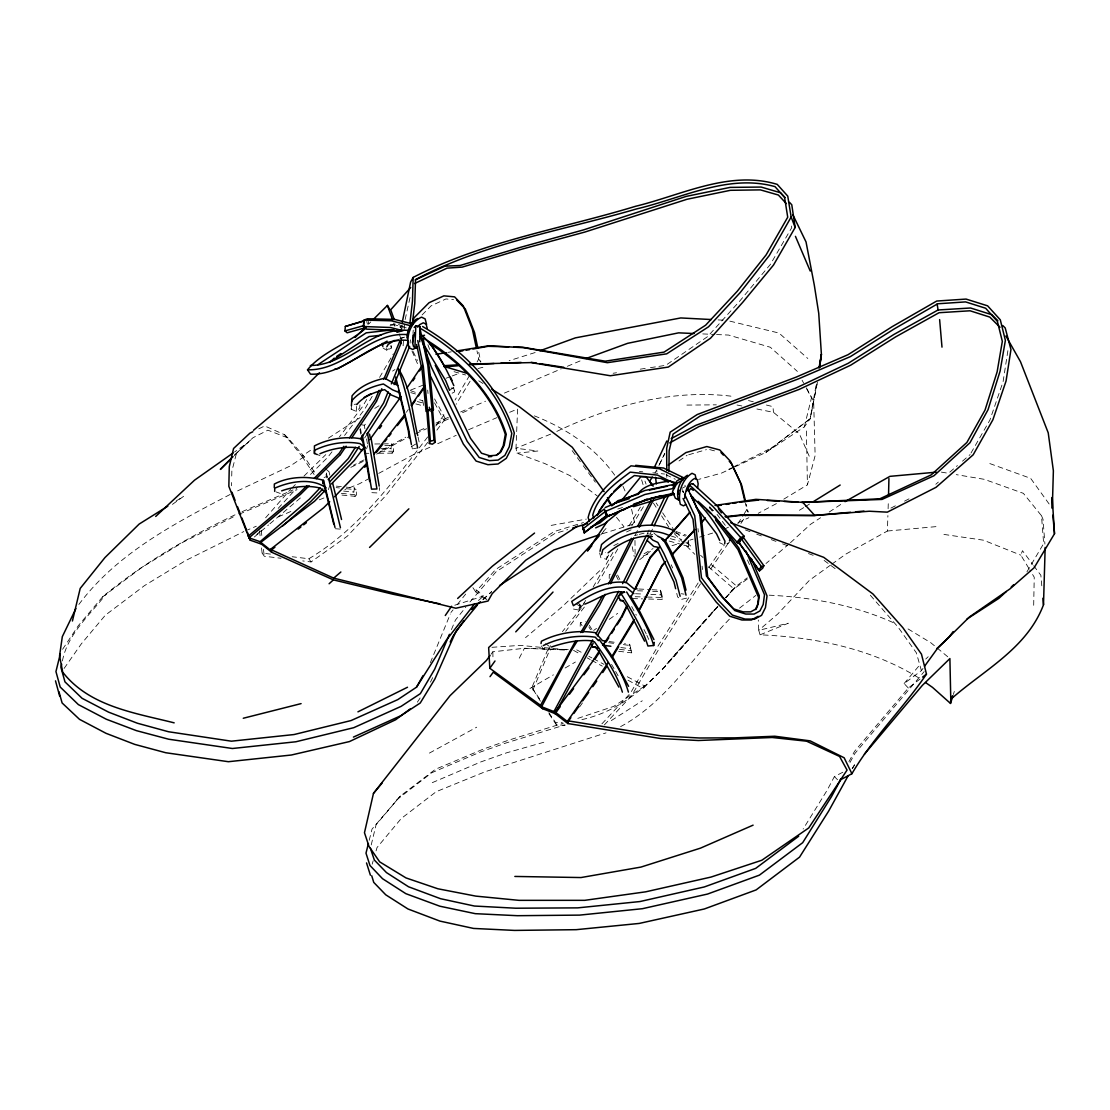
<?xml version="1.0" encoding="UTF-8"?>
<svg xmlns="http://www.w3.org/2000/svg" width="1110" height="1110" viewBox="0 0 1110 1110"><rect width="100%" height="100%" fill="white"/><g stroke="black" fill="none" stroke-linecap="round" stroke-linejoin="round"><path stroke-width="0.75" stroke-dasharray="5 3.75" d="M1033.688 605.297L1034.229 577.2L1029.761 569.86M609.21 578.476L609.293 574.605L613.233 572.968M231.463 485.778L231.546 482.531M231.726 476.037L231.851 471.167L236.527 453.088L252.983 437.728L267.885 430.18L287.99 437.978L304.223 456.668L315.434 473.512M831.792 564.199L845.764 554.14L887.403 531.024L887.889 515.595M888.111 508.727L888.375 500.152M580.169 626.276L580.35 622.821L585.442 621.336M401.889 328.699L402.07 325.452M359.959 404.914L359.682 408.036L356.241 411.394L351.204 409.229L351.398 405.913M403.457 340.812L403.138 345.709L401.043 343.267M404.22 329.392L404.664 322.857M351.204 409.229L351.44 406.191M356.241 411.394L356.629 406.302M412.975 333.444L413.253 330.128M683.746 545.093L688.616 546.439L688.644 540.334M410.034 343.156L410.423 339.826M817.418 382.201L810.189 418.761L804.334 426.906L765.914 452.381L735.361 466.644M378.843 453.241L392.149 453.158L390.97 448.551L391.691 443.764L381.562 443.889M816.974 384.102L810.189 418.761L765.914 452.381L810.189 418.761L816.1 384.879M341.991 495.074L355.089 496.323L353.826 492.049L354.451 487.97L346.223 487.137M415.82 403.929L423.798 405.983L422.73 400.71L423.326 397.99M405.15 319.541L410.367 296.037M62.424 660.936C67.502 633.852 90.409 614.538 106.532 593.559C146.853 560.869 191.988 535.02 238.886 513.014M371.226 844.946L376.082 824.716L400.433 795.953L435.439 769.272L483.433 749.056L508.394 740.245L563.38 723.193M804.334 426.906L811.479 397.81L806.79 389.013M369.2 840.325L372.017 829.114L400.433 795.953M783.785 499.153L807.414 484.848L815.129 455.613L813.658 401.223L806.346 387.806M599.636 552.946L600.885 557.761L606.379 559.274L607.669 554.431M372.197 864.163L373.154 860.833M376.068 850.857L377.039 847.541L401.251 818.5L436.216 791.68L485.458 771.616L606.032 732.864M366.619 448.815L367.577 445.651M953.351 694.43L954.309 691.433M328.407 489.621L329.767 485.472M1028.873 568.389L1020.839 555.153L1022.463 550.713L1032.688 564.352M430.375 662.656L450.313 614.038M540.431 701.187L531.898 687.548L547.549 650.252L549.658 647.602M451.423 629.592L455.433 620.101L465.798 607.142M532.869 690.004L548.617 652.569L550.74 649.905M646.977 534.437L649.183 529.803M658.896 465.52L664.668 453.49M650.321 533.605L653.277 527.458M430.458 682.137L432.733 677.502M659.673 464.091L664.821 453.712M635.184 535.02L638.361 528.887M519.244 658.216L524.406 648.282L568.292 649.6M842.823 772.241L834.373 776.584L827.103 790.306L803.127 829.045M848.942 761.668L854.506 751.373L908.341 688.02L919.996 679.084M606.379 559.274L608.558 555.264L605.436 552.447M849.982 762.487L854.811 753.579L924.186 671.578M852.896 767.953L854.506 765.012M469.627 375.319L455.031 400.044M477.064 362.054L478.715 359.113L476.967 350.843M470.085 381.229L456.113 404.29M585.622 600.427L581.446 607.808L562.381 631.673M593.129 587.148L614.107 550.366M584.36 607.073L565.656 631.285M597.735 583.513L618.201 548.118M970.986 453.06L989.884 420.107L1003.093 381.715L1007.908 350.524L1007.034 347.291M366.702 399.461L362.401 406.829L339.396 436.868M379.606 377.386L393.37 353.84M372.197 396.353L364.455 409.562L344.558 435.439M1026.93 571.858L1043.65 543.595L1041.499 515.72L1023.364 493.339L984.279 479.326L956.237 474.622M573.495 609.057L579.17 610.125L581.002 607.045L579.17 604.756M550.532 645.701L548.701 650.058L542.804 648.573L540.834 644.688M629.009 525.835L640.414 507.076M631.729 525.904L643.439 506.66M654.956 472.832L656.731 470.029L657.078 473.29M737.859 523.712L743.27 515.234M744.172 513.819L746.877 509.587L745.365 503.219M728.326 543.151L709.151 571.262M740.939 523.42L746.336 514.971M854.534 764.762L852.189 768.425L854.409 765.831M364.649 437.95L366.48 435.106M62.59 649.308L78.31 625.693L102.481 596.986L106.532 593.559M417.36 702.172L421.162 696.483M579.17 610.125L579.101 608.211L580.946 605.505L584.54 602.605M698.148 582.944L657.828 646.325L630.494 693.084L601.995 723.762L598.554 723.664M708.818 567.46L724.344 544.913M700.438 583.902L659.187 648.573L631.729 695.471L603.119 726.287M406.357 412.268L408.3 409.493M627.982 680.194L643.092 688.464L644.785 686.035L626.637 676.392M64.103 668.442L81.266 643.939L105.325 615.204L144.369 585.692L185.634 560.55L243.811 531.551M579.573 706.987L583.458 701.464M908.341 688.02L904.109 683.552L921.411 670.62L922.993 668.428M491.008 654.276L492.84 651.806L524.406 648.282L566.808 650.113M427.697 436.91C393.079 481.893 358.461 529.248 308.83 558.76L292.152 556.734M435.8 425.99L444.902 413.697M427.725 442.377L385.392 496.101L347.208 536.283L311.064 561.951L302.711 560.925M436.854 430.139L446.983 416.527M392.149 453.158L393.62 451.215L393.315 445.512L391.691 443.764M331.987 451.798L327.797 457.251L308.413 476.467M450.951 612.47L453.06 609.848M457.251 604.617L465.659 594.127M469.946 601.967L496.073 571.817L554.5 533.702L567.668 529.623M600.621 535.048L606.115 528.388L603.798 530.913M278.166 508.38L297.494 487.29M904.109 683.552L920.828 663.655M265.623 517.787L290.598 489.274M78.865 604.478C117.133 553.085 175.116 523.212 230.63 494.2M717.67 606.504C676.92 649.641 642.274 707.472 579.642 720.085M704.933 620.545L666.611 664.21L717.879 606.268L708.735 616.355M729.353 619.186C693.819 655.871 666.18 702.311 620.06 726.911M485.306 598.984L475.69 591.824L495.712 569.458L554.154 531.551L583.541 522.533M717.712 606.726L664.696 667.013L643.092 688.464M725.676 597.86L736.513 585.983L747.238 577.81M725.718 597.693L736.513 585.983L709.47 563.02M234.21 455.419L252.983 437.728M422.077 314.949L431.124 305.847L445.956 298.951L453.601 299.672M355.089 496.323L356.518 494.907L356.116 489.732L354.451 487.97M364.871 428.71L364.302 425.296L367.438 422.161M234.751 455.003L245.574 444.194L234.543 451.978M368.437 324.259L370.851 321.872M733.654 588.98L725.871 597.457L732.725 589.896L747.682 578.698M291.819 488.081L295.454 484.501M303.946 476.135L325.785 454.628M599.733 570.707L562.354 606.601L525.543 637.653M925.74 659.035L928.196 656.731M483.127 599.719L491.605 591.755M327.464 477.869L325.438 468.697L329.046 471.764L326.021 474.594L326.756 477.91M256.84 534.451L261.918 529.775M789.21 543.858L765.983 563.505M790.459 542.721L810.466 524.364L820.554 517.732M482.864 599.497L491.536 591.685M478.438 600.496L483.53 596.056L486.915 599.788M935.813 484.279L938.352 482.073M949.785 472.166L957.417 465.562M962.495 461.163L970.126 454.559M254.356 536.99L268.592 524.919M269.897 523.823L302.253 496.378M579.101 608.211L583.222 604.825M639.651 559.731L653.277 549.006M739.551 608.141L755.841 595.404M396.603 799.921L431.762 772.726L480.255 752.08L505.896 743.02L564.907 724.955M102.481 596.986L141.789 567.446L182.886 542.29L236.014 515.539M172.439 504.384L183.594 496.337L174.992 501.706M830.405 565.212L809.44 580.294L777.763 613.996L758.74 630.313L760.045 634.823C815.586 637.126 872.515 648.823 919.996 678.682M593.683 630.411L596.514 628.399M609.196 619.38L617.659 613.358M679.001 460.955L687.104 455.225M258.769 428.835L264.679 425.949L284.632 434.745L301.906 456.182L311.674 449.536M328.407 438.131L360.084 417.637M304.223 456.668L290.279 465.95L235.209 492.021M829.198 512.043L842.185 503.524M644.785 686.035L613.663 706.404L574.73 719.405M392.579 371.087L394.952 369.561M449.578 390.248L454.448 387.14L454.531 391.941L452.117 393.204M611.332 720.557L642.274 700.798M374.736 408.425L379.134 405.663M799.408 510.295L803.765 507.589M805.222 506.687L809.592 503.982M776.403 503.621L758.199 513.333M415.82 443.986L411.31 446.664L412.393 448.926L417.665 447.885M529.914 688.519L553.39 674.852M565.129 668.012L575.41 662.032M644.091 553.779L653.027 548.59M435.966 423.09L448.357 417.304M429.404 753.093L476.69 727.189M726.953 543.747L729.353 542.429M682.275 488.22L685.369 486.541L684.925 485.237M364.052 459.859L353.493 465.215M381.937 450.147L405.802 437.201M363.206 461.399L349.4 468.059M376.651 454.129L409.521 436.369M369.727 478.216L359.265 483.835L344.877 489.593M378.69 473.387L413.031 454.892L431.54 446.498M890.914 508.089L895.465 505.771M904.539 501.137L909.076 498.82M728.576 469.391L731.587 467.893M733.1 467.13L773.837 446.747M613.774 545.62L618.117 543.47M386.183 347.874L386.544 350.427L391.122 346.043L391.344 348.068L386.544 350.427L383.006 347.888M626.553 531.954L631.229 529.747M733.835 467.365L721.611 473.068L698.606 479.409M723.97 529.317L728.632 527.139M737.97 522.782L748.861 517.69M419.33 430.652L425.38 427.905M437.715 443.709L456.224 435.314M468.559 429.723L496.947 417.624M415.75 433.58L426.67 428.71M436.036 424.533L448.509 418.969M462.551 412.698L471.916 408.522M550.629 434.135L515.997 448.273L517.024 453.171L544.857 463.578L570.04 475.663L597.222 495.906M556.818 431.401C610.805 405.871 670.44 389.138 730.546 396.103L733.807 396.922M400.543 338.675L403.596 337.343L399.156 338.633L404.678 337.149M460.65 411.963L485.514 401.21M504.412 393.079L561.119 368.922M242.063 511.668L293.026 489.954M245.379 530.885L256.327 526.209M278.235 516.871L293.873 510.198M432.289 782.647L480.81 761.932L506.521 752.844L544.261 742.132M239.15 514.207L297.078 489.677M567.363 366.3L582.986 359.723M324.078 477.55L327.186 476.259M509.656 412.296L517.593 408.979L515.997 448.273L537.864 450.993L517.024 453.171M760.045 634.823L788.28 623.237L758.74 630.313L758.31 620.032M319.291 499.819L324.092 497.904M410.658 390.082L424.783 384.462M446.095 378.233L450.729 376.512M452.269 375.929L459.998 373.057M643.12 555.971L651.098 553.002M682.248 491.661L683.344 491.258M535.145 352.536L509.185 360.694M602.411 533.757L634.823 523.684L631.548 509.143M454.781 605.214L483.53 596.056L473.248 587.356M617.798 509.004L622.599 507.506M671.98 545.704L678.487 543.678M689.879 540.14L693.126 539.141M699.633 537.115L712.648 533.077M688.713 454.753L706.418 449.633M399.864 327.103L403.083 326.257M634.434 535.617L637.639 534.812M639.249 534.396L644.05 533.175L657.092 535.214M478.035 368.52L486.236 366.466M686.618 598.123L680.818 599.525L677.586 596.916L676.032 590.354M551.184 525.391L586.33 519.105M447.899 352.383L451.312 351.828M613.136 373.265L616.536 372.752M640.276 369.172L648.753 367.896M650.46 367.646L657.231 366.619M658.938 366.369L665.722 365.343L707.625 336.607L739.704 301.101L770.34 264.457L791.735 227.661L791.25 224.331M390.096 325.438L396.769 324.62M390.276 324.647L395.299 324.037M354.201 404.359L356.837 404.04M887.403 531.024L937.853 526.473M491.966 647.31L520.174 645.382L566.697 649.766M451.062 388.07L453.712 388.028L454.531 391.941M374.805 443.986L379.87 443.917M380.869 448.676L390.97 448.551M686.91 405.081L716.325 404.831M384.837 445.568L393.315 445.512M379.967 451.312L393.62 451.215M365.537 453.338L368.867 453.31M635.197 596.736L645.437 597.013M647.144 597.055L662.49 597.457L662.504 599.428L644.216 598.914M632.575 598.581L642.551 598.859M548.881 712.689L555.5 722.457L562.381 722.652M548.95 713.772L556.512 724.955L565.143 725.205M637.584 590.756L645.978 591.089M652.694 591.352L661.074 591.685L662.49 597.457M702.755 333.916L714.826 334.457M716.547 334.54L728.604 335.067L770.354 347.263L797.382 371.42M635.544 593.725L644.05 594.1M650.862 594.405L661.074 594.863L662.504 599.428M718.087 319.902L724.886 320.249M371.878 492.66L377.233 492.937L379.537 490.329L379.398 487.581M638.777 588.98L650.349 589.618M652 589.715L660.256 590.173L661.074 591.685M769.202 595.182C812.52 597.263 856.06 605.477 895.603 623.681M335.248 528.748L340.687 529.137M343.656 491.078L353.826 492.049M639.388 471.486L642.745 471.819M652.819 472.846L659.534 473.526M661.213 473.692L664.585 474.039M336.344 486.138L344.586 486.971M341.367 493.339L356.518 494.907M336.15 487.609L339.466 487.956M346.126 488.664L356.116 489.732M261.516 547.952L262.126 553.085L270.465 554.098M262.126 553.085L264.277 556.235L280.983 558.274M618.645 651.279L631.729 652.874L629.634 644.313L624.542 643.634M619.477 649.336L631.215 650.793L631.729 652.874M620.809 647.546L630.744 648.823M608.641 642.69L616.827 643.758M623.362 644.619L629.911 645.479L631.215 650.793M609.251 641.552L617.743 642.704M943.93 534.423L983.515 540.195L1020.839 555.153M681.304 593.725L684.107 594.155M941.391 472.125L947.982 473.235M737.012 404.997L741.993 405.996M756.909 408.993L773.476 412.337L799.394 433.885L809.495 456.807M360.403 424.519L364.302 425.296M729.853 321.137L778.998 333.055L807.816 358.488M748.487 400.571L753.385 401.792M766.427 405.039L772.962 406.662L773.476 412.337M417.388 401.584L422.369 402.847M406.302 327.866L395.729 325.147M709.651 449.592L717.74 451.714M670.287 538.655L679.584 541.153M685.786 542.804L688.88 543.636M669.177 541.056L682.137 544.635M454.032 371.683L465.603 375M410.742 392.593L419.053 395.021M419.622 399.767L422.73 400.71M674.7 532.731L685.356 536.075M670.842 535.852L681.734 539.529M410.534 390.678L416.472 392.718M989.829 463.578L1030.649 478.341L1050.337 505.66M675.893 531.426L686.341 535.228M276.099 491.924L280.275 493.45M745.393 529.942L750.249 531.759M756.715 534.174L761.571 535.991M771.27 539.626L776.112 541.444M782.578 543.858L787.434 545.676M808.455 553.557L813.297 555.375M317.183 454.517L319.916 455.544M534.34 415.862C565.795 428.127 595.39 447.719 614.982 475.566M908.049 628.926L930.763 642.704L935.869 646.936M398.518 324.495L404.72 327.117M719.502 542.665L723.276 544.469M666.125 474.789L675.366 479.27M576.728 649.863L582.778 653.082M588.827 656.288L591.852 657.897M593.364 658.702L603.951 664.335M573.579 650.404L581.14 654.539M587.176 657.855L590.201 659.506M591.713 660.339L602.286 666.125M478.729 380.799L483.1 383.588M682.581 491.772L683.566 492.424M576.492 604.048L581.002 607.045M545.496 643.731L549.117 646.214M709.526 507.908L713.605 510.711M824.12 560.439L836.427 569.583M937.145 647.99L948.62 657.509M708.541 566.877L733.863 588.855M577.533 602.369L580.946 605.505M653.804 532.925L656.315 535.242M675.879 532.259L682.053 538.017M686.979 542.61L693.153 548.354M700.563 555.264L703.032 557.553M284.632 434.745L287.99 437.978M834.373 776.584L837.537 779.733M674.283 533.66L694.846 554.334M870.365 595.279L898.212 627.289L916.361 652.846L921.411 670.62M616.48 517.302L623.917 526.653M709.72 506.743L714.826 513.431M709.235 507.145L714.188 513.652M717.046 514.402L726.384 526.764M1033.715 565.725L1040.861 575.271L1042.026 588.397M572.163 450.646L582.25 464.368M583.25 465.728L595.362 482.184M478.715 359.113L480.852 362.151L478.396 350.621M308.83 558.76L311.064 561.951M531.898 687.548L540.39 700.119M472.902 587.662L475.69 591.824M301.906 456.182L314.13 474.511M656.163 502.983L658.008 505.785M662.628 512.82L673.714 529.706M653.415 503.066L656.135 507.312M661.588 515.831L668.844 527.181M589.313 625.263L591.908 629.439M588.841 626.914L590.548 629.703M580.35 622.821L582.07 625.707M611.541 664.404L614.01 668.581M615.648 671.439L618.104 675.823M434.579 398.92L445.29 418.65M631.687 606.518L636.349 615.19M802.086 380.217L803.654 383.144M434.565 402.833L443.514 419.663M643.939 629.495L646.256 633.893M400.086 326.243L401.654 329.212M617.576 574.994L619.852 579.489M616.05 575.438L618.298 579.961M746.877 509.587L748.14 512.154L746.225 504.204M413.142 351.551L417.443 360.486M682.345 489.621L683.802 492.687M411.976 351.024L418.734 366.55M671.217 564.768L672.618 567.904M646.866 635.281L648.698 639.429M747.474 560.009L750.915 567.904M623.015 486.333L625.596 492.285M1041.499 515.72L1043.012 519.23L1044.912 544.094M555.5 722.457L556.512 724.955M393.745 323.093L394.896 326.312M644.965 481.074L646.048 484.113M427.933 344.71L429.625 349.456M399.295 333.93L400.724 338.356M641.622 479.853L643.439 485.861M367.479 318.778L369.019 324.342M366.702 321.442L367.452 324.148M629.634 644.313L629.911 645.479M411.713 445.984L412.393 448.926M329.046 471.764L329.809 475.122M418.04 437.035L419.788 444.916M632.214 546.717L634.212 556.457M660.256 590.173L661.074 594.863M366.605 438.936L367.465 444.042M359.931 429.223L360.764 434.177M360.514 428.585L361.319 433.399M390.984 345.404L391.344 348.068M687.964 541.625L688.616 546.439M261.225 530.497L262.029 537.365M263.458 549.367L264.277 556.235M259.518 530.83L260.323 537.67M697.968 528.582L698.343 531.995M702.089 566.128L702.463 569.541M427.683 390.11L428.016 393.537M806.415 430.971L807.414 484.848M492.84 651.806L492.979 658.605M634.976 540.473L635.114 555.597M666.791 473.956L666.805 477.356"/><path stroke-width="1.5" d="M274.697 491.411L274.725 488.206C289.863 481.393 311.743 477.48 326.09 487.817M570.859 717.698L567.89 721.916L567.876 723.54L660.686 738.538L698.37 740.509L772.185 737.498L806.595 741.189L839.562 756.437L847.055 770.076L808.718 827.963L761.821 860.25L711.08 877.053L645.659 891.829L584.734 900.335L519.008 900.349L475.802 896.117L437.881 888.777L406.01 877.927L379.689 861.873L369.019 846.444L364.469 832.722L373.46 793.414L450.063 695.651L486.444 660.464L490.093 655.51M668.955 471.32L669.122 450.854L673.062 434.135L700.174 416.014L798.562 378.829L850.426 356.587L894.258 328.893L937.686 303.779L965.589 301.906L985.652 308.247L997.404 321.428L1002.33 341.353L997.141 371.808L985.014 410.103L966.893 442.46L931.151 474.9L879.814 498.806L801.503 502.428M274.281 487.665L274.35 484.043C288.794 476.398 307.442 475.885 323.079 480.172M888.93 478.618L888.541 495.004M1045.162 547.41L1043.497 604.797C1026.917 648.67 983.946 669.94 950.77 699.3L950.507 703.435L932.525 687.395L925.56 682.553M607.975 662.934L567.793 720.792L567.876 723.54L555.056 713.619L555.097 711.982L591.963 662.337L599.358 650.89M469.391 364.052L531.052 362.595L610.32 375.749L668.331 367.063L710.497 338.231L742.743 302.295L773.504 265.054L795.162 227.467L791.153 217.019L787.753 196.123L777.25 184.385C729.547 169.816 681.373 195.207 635.614 206.28C561.133 228.938 482.906 241.272 413.156 277.417L412.476 301.074L409.909 323.412M317.183 454.517L314.449 453.49L314.532 450.327C328.116 443.556 345.002 440.753 360.001 443.598L365.287 447.774M351.717 401.737L352.05 395.854C359.89 386.1 372.724 380.73 384.781 378.246L397.755 385.517M385.794 379.315L401.043 343.267L401.223 340.035M402.264 322.219L410.603 282.106L413.156 277.417M351.398 405.913L351.703 400.932C359.293 391.525 371.794 386.474 383.408 383.991L392.579 389.86L399.919 392.857M420.121 333.846L420.19 326.59L415.82 325.66L414.918 347.707M420.19 326.59L419.733 341.838M363.442 325.716L363.844 321.04L345.349 326.437L344.919 330.905L347.152 332.792L365.676 327.644L363.442 325.716L344.919 330.905M398.129 331.446L393.259 330.17L366.577 329.143L363.525 326.52L364.066 320.082L367.479 318.778L394.563 319.375L412.712 323.995M412.781 342.615L412.975 335.026M724.677 543.775L724.955 541.194C716.713 524.447 705.266 508.2 690.947 496.225M407.939 340.59L407.55 344.031L391.358 383.894M729.534 540.958L729.88 538.017M412.212 324.883L414.779 303.294L415.529 279.581C484.543 242.924 562.312 230.602 636.557 208.93C681.429 198.468 728.257 173.451 775.03 186.647L784.576 197.4L787.725 217.213L766.108 254.911L737.262 291.25L705.641 325.188L664.071 352.106L605.214 361.18L522.505 347.208L513.902 346.986M406.898 337.967C407.439 330.489 410.242 321.539 417.776 318.514M697.524 488.428L698.162 483.78L697.205 479.562L694.707 478.396C687.687 482.17 685.411 490.939 684.676 498.334M541.028 643.536L541.402 641.247C557.567 632.991 577.339 629.786 595.293 632.672L602.452 640.637L605.852 641.094M819.041 367.937L821.4 354.395L818.736 313.298L814.296 285.09L806.04 241.952L792.831 214.716M624.306 592.005L619.463 594.793L621.864 594.78C631.826 610.986 642.19 627.844 647.921 646.02L653.693 645.507L654.317 642.399M600.01 551.268L601.537 544.552C620.754 527.056 649.891 518.883 674.408 530.885M601.62 554.598L602.73 549.866C620.254 534.326 646.492 525.224 669.205 535.436M61.66 664.113L60.911 667.29L64.963 681.859L82.057 698.287L108.586 712.148L137.404 723.234L168.498 731.74L231.393 741.189L294.067 734.542L351.051 720.557L397.782 699.619L416.514 687.187L446.275 640.234L474.622 603.84M72.427 621.003L80.197 588.425L104.937 557.595L139.166 524.059L167.818 506.174M60.342 653.707L55.944 671.564L60.204 687.034L78.394 704.614L106.324 719.238L136.419 730.644L168.665 739.218L232.392 748.501L295.87 741.771L353.743 727.688L401.085 706.376L420.357 693.639L434.718 669.136L449.425 634.337M368.409 843.531L365.995 853.16L369.963 865.481L382.534 878.704L405.858 893.675L439.824 906.204L475.288 913.669L517.343 915.695L579.614 915.112L642.399 908.701L707.514 894.063L759.407 875.138L802.669 842.698L831.473 796.633L841.13 778.818M950.507 703.435L952.88 695.928M366.952 434.62L367.479 433.067L376.942 488.969L371.531 489.149L362.415 435.134L361.86 436.618M686.785 491.036L689.934 484.792L691.766 483.558L693.139 484.196M427.933 409.965L426.948 412.49L429.39 443.5L432.359 444.18L435.203 442.224L432.72 411.13L431.499 409.146L427.933 409.965L430.389 441.142L429.39 443.5M388.112 391.872L383.588 403.041L360.861 438.727M414.557 332.82L412.434 342.31L413.586 346.75L416.43 348.124M390.207 394.119L385.683 405.233L367.396 433.677M394.092 384.587L409.632 346.473M379.148 390.29L375.166 399.725L349.553 437.853M383.783 379.273L399.683 341.533L401.043 343.267M376.512 401.265L381.812 388.722M952.186 696.15L950.77 699.3L949.896 658.563L922.368 685.369L864.399 754.189M654.289 467.56L666.819 440.975M646.228 535.991L622.585 583.638M651.39 525.155L664.654 497.308M742.909 538.641L744.075 536.199L716.422 505.203L693.181 483.946M621.766 617.59L626.886 606.892M635.641 588.55L650.238 557.983L659.34 547.535M648.851 536.685L625.901 582.57M654.012 525.932L668.761 495.199M763.86 565.712L762.625 568.292L759.462 570.831L738.733 542.402L741.508 539.085L743.908 538.086L763.86 565.712L761.46 566.669L758.74 569.832L759.462 570.831M75.91 608.571L62.313 636.668L59.565 655.802L62.715 672.174C89.383 706.446 134.671 712.884 174.173 722.846M597.249 515.262C605.144 498.57 619.297 485.805 634.351 475.552L660.866 478.438L668.47 482.142M626.706 605.866L621.531 616.549L603.049 645.174M631.132 596.708L650.335 557.053L659.298 546.883M450.174 642.038L453.213 635.863L463.925 620.615M755.827 609.57L757.339 606.518L758.574 597.374L737.942 549.492L715.52 519.952M602.48 596.001L580.766 632.575M608.571 583.846L631.465 538.336M605.103 594.35L599.691 605.047L582.583 632.478M610.444 583.749L633.602 538.1M618.714 591.297L595.931 633.838M632.7 623.321L634.282 620.24M639.776 609.418L661.81 566.169L665.403 562.201M621.212 591.727L597.333 635.877M634.087 619.616L611.485 657.162M637.653 526.307L650.821 500.763M638.694 610.667L662.032 565.337L665.556 561.507M639.152 527.347L653.457 499.708M593.156 643.314L555.056 713.619L542.721 708.721L541.611 706.751L570.831 651.306L577.186 641.136M490.01 676.67L493.256 672.188L542.721 708.721L540.556 705.308L575.396 641.261M555.056 713.619L553.918 711.593L592.573 639.873M678.987 490.176L677.697 492.576L678.307 494.089M672.993 488.067L676.878 480.908L682.331 477.938L683.038 479.936L676.933 483.252L672.549 491.383L675.324 498.154L679.251 500.346M848.137 775.779L828.657 811.091L799.561 857.128L756.118 889.915L704.323 908.979L639.207 923.437L576.173 929.68L514.54 930.416L473.54 928.432L439.907 921.092L407.967 908.979L385.739 894.799L373.737 882.381L371.739 875.762M416.514 687.187L423.035 675.643M791.153 217.019L769.286 255.508L740.301 292.471L708.513 326.812L666.694 353.84L607.35 362.692L523.948 347.707L488.83 345.765L456.432 350.996M412.629 320.471L414.294 317.571L429.029 302.739L443.875 295.857L454.6 296.856L463.272 305.916L472.416 329.351L476.259 347.541M386.877 346.681L388.264 344.294L393.578 341.048M1005.924 335.983L1020.492 361.721L1048.228 432.844L1053.376 470.793L1052.308 508.394L1052.211 497.377L1054.5 533.73L1034.173 567.696L1010.058 588.827L969.46 616.938L937.312 648.629L924.588 666.236M606.476 666.846L602.73 672.563M612.581 656.718L618.7 646.589M620.435 643.689L632.658 623.431M409.188 437.964L408.355 430.916L398.49 390.123M652.305 477.05L649.655 481.268L652.555 485.25M355.408 447.288L348.151 458.708L328.158 479.562M359.168 446.484L350.025 460.706L329.892 481.657M594.891 659.382L598.595 653.623M606.005 642.093L608.793 637.764M611.568 633.449L614.357 629.12M617.132 624.805L620.851 619.033M407.356 340.34C370.782 337.26 347.152 375.624 310.509 374.167L307.539 369.81C322.524 351.481 347.721 344.086 365.426 328.491M688.949 491.05L690.642 488.456L693.292 490.315M343.85 446.317L339.244 453.227L314.144 478.41M607.17 521.478L587.44 551.018L591.838 545.69M840.076 779.997L851.911 773.712C872.946 737.678 903.124 708.499 926.475 674.117L921.48 654.178L902.874 627.705L873.001 594.003L823.731 557.331L730.755 522.741M340.423 454.573L346.112 446.178M351.801 437.784L376.443 401.418M412.892 380.827L414.807 378.01M419.566 370.962L422.438 366.716M445.276 615.509L451.59 606.24M401.14 396.464L369.783 439.671M406.94 387.973L422.383 365.315M402.694 418.748L404.664 415.889M411.574 405.913L415.515 400.224M418.47 395.951L423.41 388.819M404.415 415.043L373.876 454.226M411.213 405.317L424.783 385.85M611.61 493.992L598.595 511.946M573.828 713.494L578.768 706.46M582.722 700.84L588.73 692.362M592.726 686.702L596.736 681.054M540.556 705.308L489.815 668.275L495.004 660.991M379.565 428.488L381.604 425.713M953.129 631.59L949.05 637.098L936.784 648.642M364.635 446.595L354.326 460.442L331.418 483.96M556.096 712.232L560.203 706.695M569.472 694.208L573.579 688.658M583.874 674.797L589.021 667.873M356.768 404.609C363.386 396.437 374.542 392.094 384.615 389.638L391.247 394.966L400.294 398.74M417.693 327.186L419.538 324.758L423.285 322.788L426.115 324.134L427.253 328.477M364.732 467.296L366.841 464.604M376.304 452.491L382.617 444.416M384.726 441.724L386.835 439.033M388.93 436.341L391.039 433.649M397.352 425.574L402.611 418.845M366.466 463.661L334.498 496.822M621.517 500.554L640.706 476.842L645.964 476.62L653.152 486.152M477.064 605.422L456.141 630.952L434.898 678.987L420.232 703.019L400.807 715.742L353.41 737.096M740.148 541.708L737.956 543.553L736.998 542.152L740.786 537.573L744.075 536.199M373.46 793.414L382.117 783.049M414.196 327.533L415.82 325.66M667.318 538.405L690.087 512.321M410.714 287.518L390.72 309.759L394.189 319.486M664.904 540.528L689.532 512.584M672.383 554.528L694.499 530.247M701.478 522.574L705.377 518.023L700.688 523.129M599.164 535.991C563.991 574.73 527.417 612.429 488.65 647.532L489.815 668.275M672.577 553.835L694.832 529.525M515.748 631.854L553.016 592.06M638.389 493.326C645.631 483.821 658.938 482.975 669.871 480.949L676.337 482.975M324.828 491.785L319.999 488.025L309.357 499.181L260.115 541.68L249.07 537.837L228.84 486.319L229.284 466.658L233.586 448.468L249.903 433.164L252.858 431.721M322.774 489.052L310.939 501.373L282.384 526.168M325.383 490.148L314.532 501.276L260.781 542.346L261.613 544.205L271.686 552.253L333.375 579.878L393.204 594.28L439.907 603.84M608.1 552.808C619.963 543.123 636.072 534.729 651.931 536.449M329.698 501.678L323.69 507.742L270.493 549.381L271.686 552.253L270.826 550.407L260.781 542.346M233.058 456.585L220.321 469.419L231.144 458.61M306.971 485.611L299.797 492.798L248.154 536.255M309.093 485.805L300.671 494.186L249.015 537.809L250.472 540.292L261.613 544.205L260.115 541.68M316.308 478.618L340.354 454.67M366.036 326.645L355.117 337.468M373.265 319.472L387.432 305.43L389.86 309.579M319.458 372.738L304.709 387.335L253.455 430.319M330.53 361.791L334.207 358.142M369.547 547.438L408.868 508.838M613.788 491.466L621.142 484.404M155.705 516.441L194.541 480.172L233.155 452.949M457.653 598.457L492.368 566.211L534.548 533.064M1006.34 591.505L998.945 598.318L966.963 619.047M1011.265 586.968L1013.721 584.692M329.101 583.763L333.375 579.878M471.722 609.529L480.38 601.717M584.221 532.897L606.143 515.956L604.409 508.963L582.445 526.071L584.221 532.897L606.823 515.359L605.755 511.03M674.45 488.22L644.896 494.477L605.491 511.391L607.78 516.386L647.144 499.014M270.493 549.381L333.694 578.13L340.867 571.997M611.693 505.855L617.895 500.693L638.638 494.103M612.082 505.369L614.621 503.274L629.287 498.667M609.931 514.652L599.899 522.865L590.575 527.167M317.738 364.802L366.231 332.833L393.703 329.712M272.186 549.339L274.919 547.216M298.16 529.109L300.907 526.986M303.64 524.85L306.374 522.727M582.681 529.068L604.645 511.988M922.59 677.1L926.475 674.117M798.687 836.218L755.702 868.367L704.281 886.959L639.984 901.542L577.769 907.869L515.72 908.216L474.428 906.038L440.573 898.712L408.563 886.793L386.46 872.585L374.348 860.028L370.421 848.317M410.187 708.943L395.646 719.766L349.428 741.577L291.32 755.022L228.396 761.71L165.737 752.733L134.712 744.38L106.005 733.308L79.518 719.349L62.104 702.963L58.969 691.766M431.027 411.505L433.413 409.756L429.39 368.104L423.146 338.786M496.156 455.405L499.639 452.908L503.205 445.873L505.327 434.44C492.909 395.992 463.744 364.829 429.931 343.739M668.275 465.076L685.883 452.589L706.834 446.539L719.779 449.966L730.422 461.288L740.412 482.517L744.976 501.623M685.702 504.398L683.538 505.855L680.333 504.342C677.447 493.312 682.053 479.312 691.988 473.29L695.179 474.802L696.095 478.854M336.691 356.379L340.923 353.577M577.394 526.168L525.682 560.259L492.216 593.614L488.053 601.023L455.863 608.238L333.694 578.13M845.057 501.637L889.956 476.343L936.299 472.166M499.542 585.525L553.89 549.963L599.178 534.84M687.395 475.274C679.639 479.964 676.045 490.939 678.293 499.569M812.506 502.178L840.173 485.042M329.157 362.443L369.103 336.552L380.841 335.248M281.676 490.856C293.498 486.527 307.595 485.014 319.999 488.025M387.14 341.145L337.898 368.659L334.568 369.283M669.718 442.959L699.009 426.545L799.117 389.43L850.69 365.176L895.714 336.843L939.046 312.715L970.057 310.786L989.787 317.085L1000.013 327.27M319.957 453.754C331.71 448.634 345.82 445.984 358.599 447.954L362.068 450.646M997.862 320.707L991.743 314.671L970.556 307.997L938.061 309.981L893.8 334.512L848.317 363.248L796.425 387.834L696.067 425.255L671.217 438.616M417.513 346.847L412.726 349.497L409.104 347.749C405.386 336.746 410.742 322.039 421.522 317.141L425.13 318.903L426.587 324.439M364.163 397.422L370.934 393.731M758.116 616.327L751.387 620.004L741.91 620.004L729.769 616.23L716.2 602.036L699.716 580.197L693.015 519.313L683.08 498.445M543.289 645.576C558.954 637.778 577.921 634.629 595.265 637.182L598.415 640.623M551.448 647.005C564.56 642.579 579.156 639.221 593.087 640.956M357.933 711.843L407.509 687.243M414.529 283.55L447.052 268.148L462.162 267.122L522.102 249.098L584.79 232.073L687.062 199.259L730.408 190.309L760.405 189.879L778.374 195.027L786.338 203.588M415.279 279.942L444.86 266.178L460.081 265.498L520.451 247.35L583.582 229.881L686.244 196.373L730.103 187.396L761.169 187.063L780.566 192.751L785.047 197.566M595.682 527.861L604.617 523.74L620.448 510.739L625.332 509.199M753.107 825.146L700.493 848.137L640.983 867.076L580.988 877.552L514.846 876.442M607.78 516.386L646.311 499.736L673.784 493.867M605.186 507.548L644.868 490.509L677.35 483.641M584.79 604.159C597.693 599.358 610.361 589.063 624.777 592.365M539.973 350.774L575.382 337.87L680.735 317.946L711.302 319.541M586.135 358.488L627.636 343.323L678.626 332.847L694.138 333.541M345.349 326.437L364.788 320.554M633.491 506.646L673.895 494.311M633.81 503.995L661.283 495.587M572.607 528.096L587.412 523.518M672.341 485.625L675.269 484.765M649.489 490.051L666.985 486.291M396.853 332.265L403.083 330.641M424.547 335.234L420.357 336.316L431.249 366.911L467.171 441.308L479.187 457.473L489.496 460.65L498.126 460.067L504.87 455.405L509.268 446.831L511.793 433.399C497.308 387.348 460.581 352.092 419.871 328.088M243.27 718.253L301.087 703.615M430.389 441.142L433.982 440.351L435.203 442.224M650.432 498.307L673.465 493.367M459.443 351.44L462.815 350.829M466.172 350.233L469.544 349.636M472.915 349.026L488.081 346.32L508.741 346.861M310.328 365.495C347.222 365.384 370.99 326.59 408.425 330.461M435.966 354.312L446.192 352.661M717.851 505.716L721.25 505.175M726.342 504.384L729.742 503.843M733.141 503.316L736.541 502.774M739.94 502.247L758.657 500.041M715.034 505.466L755.91 499.347L802.752 502.344L882.02 499.431L933.954 475.746L969.946 442.765L988.025 409.743L1000.11 371.101L1005.383 340.354L1000.304 319.846L987.609 305.833L966.061 299.076L936.701 301.046L892.329 326.562L848.068 354.687L795.856 377.247L697.191 414.557L670.176 432.151L666.666 448.44L666.763 470.543M307.539 369.81C345.515 370.671 370.032 330.988 408.23 334.693M726.093 517.149L741.091 515.387L813.519 515.526L850.51 512.265M725.038 516.636L741.771 514.873L814.768 515.456L869.31 511.224L887.306 512.154L936.077 487.304L973.165 454.809L992.895 419.76L1006.062 381.021L1010.96 349.539L1005.202 327.95L1002.746 325.535M444.347 366.966L458.152 365.731M470.238 364.663L494.033 363.525M855.546 511.821L863.955 511.086M488.358 456.793L491.675 456.515M393.828 340.603L398.837 340.201M444.222 365.703L457.653 364.815M500.804 363.248L521.145 362.415M618.131 596.07L620.365 600.468L622.863 600.524L626.012 605.033L644.563 641.164M364.066 320.082L391.358 320.804L411.477 325.951M363.525 326.52L390.553 327.505L401.917 330.447M637.126 588.883L633.824 588.702L626.526 582.625C606.851 579.448 587.329 590.617 571.747 601.44L573.398 605.713C588.577 595.473 607.364 584.568 626.373 587.523L633.838 593.642M767.232 500.513L779.22 501.179M784.368 501.47L798.076 502.233M591.588 641.58L594.377 641.76C605.505 657.231 616.841 673.839 622.391 692.154M590.742 643.869L592.504 646.811L595.46 647.061L598.97 651.473L618.867 687.132M635.641 465.34L663.627 468.045L684.939 478.382M602.605 645.201L610.888 646.27M620.365 600.468L623.057 600.829M531.329 362.332L536.435 363.123M539.848 363.636L563.727 367.271M567.793 720.792L661.13 735.888L699.244 737.983L734.834 737.859L774.822 736.235L810.147 740.87L844.141 757.769L851.911 773.712M361.624 438.95C346.043 435.869 328.463 438.714 314.421 445.929L314.449 453.49M592.504 646.811L598.068 647.935M661.588 539.113L666.139 540.279M650.918 536.338L651.986 536.63M671.37 493.339L674.408 494.186M662.878 540.445L665.681 541.25L671.175 551.517L683.011 577.741L686.008 590.131M444.222 366.48L467.088 373.348M249.015 537.809L250.472 540.292L247.391 532.287M541.611 706.751L553.918 711.593M680.999 479.27L659.34 468.739L631.021 465.839C613.289 479.007 593.448 495.213 588.12 517.579L589.382 521.089M674.02 483.155L657.633 475.149L630.216 472.138C615.259 483.308 597.499 496.225 592.74 515.22L593.739 518.009M657.578 536.088L662.989 538.877L669.274 550.407L681.651 577.838L686.035 595.182M491.841 389.18L519.522 406.884L572.26 447.247L604.131 491.619M423.867 338.383C460.4 360.486 492.868 392.926 506.257 434.274L504.19 445.304L500.763 452.061L496.225 455.253L489.76 455.78L481.518 453.227L470.515 438.339L435.259 365.259M422.605 326.506C463.661 350.621 499.986 386.655 514.305 433.039L511.419 448.343L506.271 458.347L498.071 463.994L487.928 464.702L476.107 461.08L463.328 444.014L428.724 372.391M692.224 498.737L694.999 500.652M567.821 721.875L555.097 711.982M398.49 369.033C410.977 388.028 412.296 413.447 417.693 435.453M690.989 495.573L693.459 497.807M707.014 510.1L710.705 513.458M698.093 501.29L709.443 511.613L736.998 542.152M689.365 484.931L712.967 506.493L740.786 537.573M647.13 540.404L653.818 546.55L657.37 547.105L673.978 581.973L675.643 588.702M647.782 535.381L652.833 540.126L657.883 542.457L663.919 553.571L676.073 580.447L680.125 596.264M421.911 335.234C436.396 348.928 445.734 367.618 453.837 385.628M456.654 299.95L465.34 309.052L474.525 332.487L477.688 347.319M720.987 452.561L723.345 455.072M729.27 461.371L731.629 463.883L741.646 485.125L745.462 501.026M789.529 202.367L791.777 204.781L795.162 227.467M802.752 502.344L814.768 515.456M695.859 506.59L716.574 533.841L719.71 540.431M603.285 643.55L613.108 657.841L628.607 686.341M599.22 639.596C610.861 655.649 622.932 672.951 628.399 692.113M714.771 516.219L738.774 547.924L759.282 595.695L758.172 603.812L755.438 609.251L750.693 611.86L743.145 611.874L733.835 608.974L722.485 596.944L707.736 577.144L701.215 516.913L690.351 493.992M718.392 508.741L721.486 512.875M738.733 542.402L758.74 569.832M741.508 539.085L761.46 566.669M630.577 595.945L639.388 610.791L653.929 639.582M626.637 591.949C637.001 608.863 648.087 626.428 653.693 645.507M433.413 409.756L431.859 407.481L427.822 365.204L420.218 329.49M607.614 499.958L610.347 504.051M424.936 346.542L445.637 380.522L449.578 390.248M430.486 343.712L445.332 367.577M398.865 370.698C407.675 395.507 412.323 422.022 417.665 447.885M607.406 497.641L611.513 505.189M687.465 488.233L699.786 514.221L706.432 575.951L722.083 597L734.834 610.583L745.74 614.038L754.162 614.066L759.934 610.944L763.194 604.478L764.512 594.752L745.989 551.06M684.537 494.214L694.721 515.692L701.478 577.81L718.198 600.149L732.322 615.051L744.976 619.075L754.592 619.13L761.585 615.328L765.456 607.586L767.038 595.89L751.29 558.441M395.285 380.591L396.7 383.741M795.44 236.347L810.245 271.076M450.882 377.761L452.02 380.508M231.948 492.243L235.042 500.249M237.512 506.66L240.593 514.665M241.827 517.87L246.156 529.082M387.432 305.43L392.593 319.888M366.522 862.914L370.407 875.207M55.5 680.846L59.704 696.234M328.699 478.757L340.437 527.736M584.193 529.442L584.928 532.259M332.667 483.225L341.547 519.494M324.259 485.75L333.749 524.059M395.715 377.012L408.605 429.181L411.38 444.5M416.611 344.516L422.133 370.31L426.073 411.491L427.308 408.522L423.326 366.564L417.776 340.548M322.58 480.727L323.26 483.918L323.51 480.283L334.998 527.5M370.99 437.715L379.176 486.097M362.748 441.072L369.672 481.546M369.547 434.107L370.143 437.52M361.333 437.493L361.888 440.795M937.159 304.029L938.061 309.981M382.437 343.434L382.825 346.403M655.538 477.342L656.385 483.877M429.334 407.245L429.667 410.672M1042.914 598.235L1043.497 604.797M1052.89 515.151L1054.5 533.73M939.629 319.611L941.988 347.139M431.499 409.146L433.982 440.351M821.4 354.395L819.527 367.479L821.4 354.395"/></g></svg>
